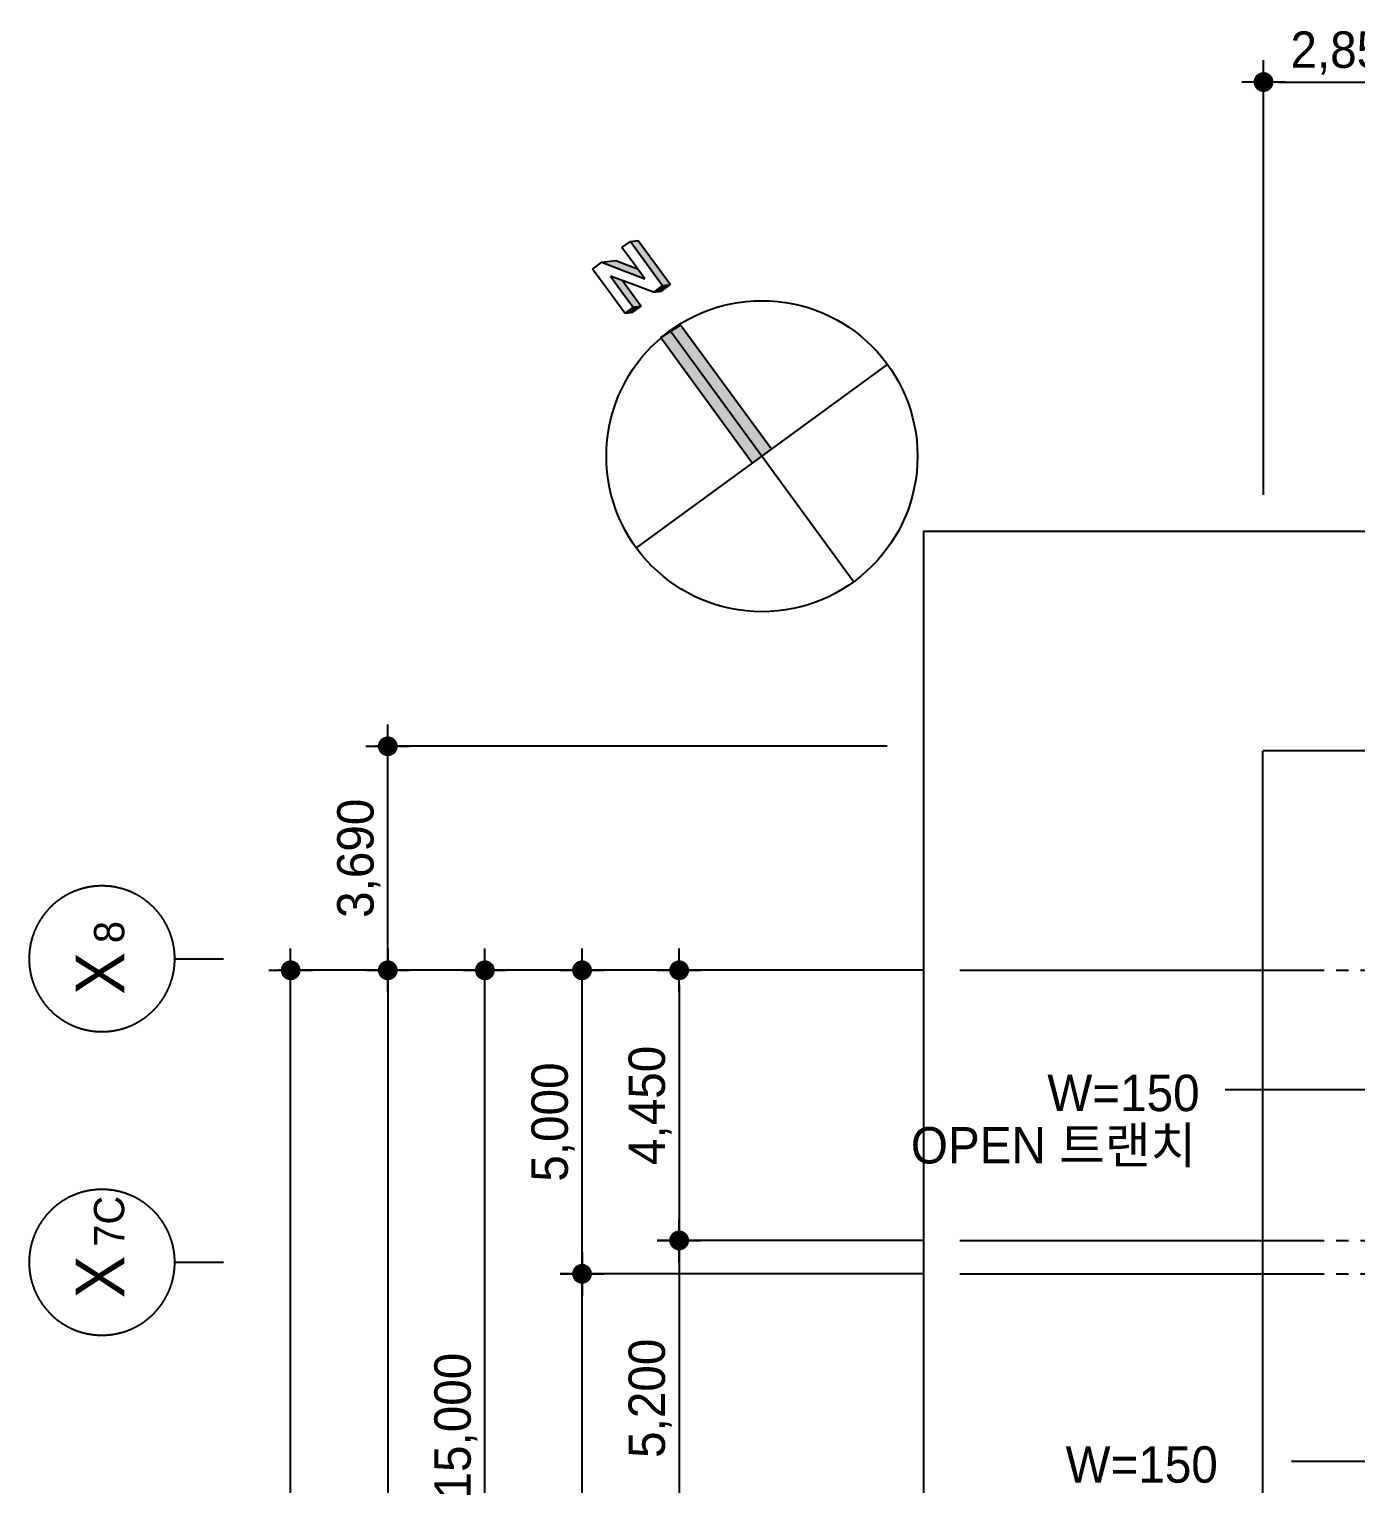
# Model space of a CAD drawing. Extents: x 13827183 to 13983685, y -1862231 to -1752052.
# Drawn here: x 13827274 to 13849131, y -1783737 to -1759773 of the extents above; entities that cross this region are included whole.
import ezdxf

# ---------------------------------------------------------------- set-up
doc = ezdxf.new("R2010")
doc.units = 0
doc.header["$LTSCALE"] = 100
doc.header["$MEASUREMENT"] = 0
doc.header["$PDSIZE"] = -10
doc.linetypes.add('CEN', pattern=[66, 60, -2, 2, -2])
doc.layers.get('0').update_dxf_attribs({"linetype": 'CONTINUOUS'})
doc.layers.get('Defpoints').update_dxf_attribs({"linetype": 'CONTINUOUS'})
for name, color, linetype in [('AXIS', 7, 'CEN'), ('CEN', 1, 'CEN'), ('DIM', 7, 'CONTINUOUS'), ('SY2', 7, 'CONTINUOUS'), ('TEXT1', 7, 'CONTINUOUS')]:
    doc.layers.add(name, color=color, linetype=linetype)
doc.styles.add('굴림', font='H2HDRM.TTF')
doc.styles.add('돋음', font='Dotum.ttf', dxfattribs={"height": 3})
doc.dimstyles.new('DIM50', dxfattribs={"dimscale": 50, "dimtxt": 3, "dimasz": 1.2, "dimexe": 1, "dimexo": 1, "dimgap": 0.6, "dimtad": 1, "dimdec": 4, "dimzin": 0, "dimdsep": 46, "dimlunit": 6, "dimtxsty": '굴림', "dimblk": 'DOTT', "dimcen": 0.09, "dimadec": 0, "dimazin": 0, "dimtfac": 1, "dimtdec": 4, "dimtofl": 0, "dimtmove": 2, "dimatfit": 2, "dimldrblk": 'DOTT', "dimfxl": 1, "dimtolj": 1, "dimtzin": 0, "dimarcsym": 0})

# ---------------------------------------------------------------- blocks, each defined once
blk = doc.blocks.new('DOTT')
for p, q in [((0, 1.5), (0, -1.5)), ((-1.5, 0), (1.5, 0))]:
    blk.add_line(p, q)
at = {"color": 6, "const_width": 0.68}
blk.add_lwpolyline([(-0.34, 0, 1), (0.34, 0, 1)], format="xyb", close=True, dxfattribs=at)
blk = doc.blocks.new('*D20')
at = {"layer": 'Defpoints', "color": 0, "lineweight": -3}
for p in [(13834783, -1775277), (13842607, -1775277), (13842607, -1790277)]:
    blk.add_point(p, dxfattribs=at)
at = {"layer": 'DIM', "color": 7, "lineweight": -2}
for p, q in [((13842007, -1775277), (13834583, -1775277)), ((13834783, -1790037), (13834783, -1775517)), ((13842007, -1790277), (13834583, -1790277))]:
    blk.add_line(p, q, dxfattribs=at)
at = {"layer": 'DIM', "color": 7, "lineweight": -2, "xscale": 240, "yscale": 240, "zscale": 240}
for p, rotation in [((13834783, -1775277), 90), ((13834783, -1790277), 270)]:
    blk.add_blockref('DOTT', p, dxfattribs=dict(at, rotation=rotation))
at = {"layer": 'DIM', "color": 3, "insert": (13834305, -1782777), "char_height": 600, "attachment_point": 5, "rotation": 90, "style": '굴림'}
blk.add_mtext('\\A1;15,000', dxfattribs=at)
blk = doc.blocks.new('*D29')
at = {"layer": 'Defpoints', "color": 0, "lineweight": -3}
for p in [(13850460, -1760645), (13847610, -1768046), (13850460, -1768046)]:
    blk.add_point(p, dxfattribs=at)
at = {"layer": 'DIM', "color": 7, "lineweight": -2}
for p, q in [((13847610, -1767446), (13847610, -1760445)), ((13847850, -1760645), (13850220, -1760645)), ((13850460, -1767446), (13850460, -1760445))]:
    blk.add_line(p, q, dxfattribs=at)
at = {"layer": 'DIM', "color": 7, "lineweight": -2, "xscale": 240, "yscale": 240, "zscale": 240, "rotation": 180}
blk.add_blockref('DOTT', (13847610, -1760645), dxfattribs=at)
at = {"layer": 'DIM', "color": 7, "lineweight": -2, "xscale": 240, "yscale": 240, "zscale": 240}
blk.add_blockref('DOTT', (13850460, -1760645), dxfattribs=at)
at = {"layer": 'DIM', "color": 3, "insert": (13849035, -1760167), "char_height": 600, "attachment_point": 5, "style": '굴림'}
blk.add_mtext('\\A1;2,850', dxfattribs=at)
blk = doc.blocks.new('*D30')
at = {"layer": 'Defpoints', "color": 0, "lineweight": -3}
for p in [(13831583, -1775277), (13842607, -1775277), (13842607, -1844977)]:
    blk.add_point(p, dxfattribs=at)
at = {"layer": 'DIM', "color": 7, "lineweight": -2}
for p, q in [((13842007, -1775277), (13831383, -1775277)), ((13831583, -1844737), (13831583, -1775517)), ((13842007, -1844977), (13831383, -1844977))]:
    blk.add_line(p, q, dxfattribs=at)
at = {"layer": 'DIM', "color": 7, "lineweight": -2, "xscale": 240, "yscale": 240, "zscale": 240}
for p, rotation in [((13831583, -1775277), 90), ((13831583, -1844977), 270)]:
    blk.add_blockref('DOTT', p, dxfattribs=dict(at, rotation=rotation))
at = {"layer": 'DIM', "color": 3, "insert": (13831105, -1810127), "char_height": 600, "attachment_point": 5, "rotation": 90, "style": '굴림'}
blk.add_mtext('\\A1;69,700', dxfattribs=at)
blk = doc.blocks.new('*D31')
at = {"layer": 'Defpoints', "color": 0, "lineweight": -3}
for p in [(13833183, -1771587), (13842007, -1771587), (13842607, -1775277)]:
    blk.add_point(p, dxfattribs=at)
at = {"layer": 'DIM', "color": 7, "lineweight": -2}
for p, q in [((13841407, -1771587), (13832983, -1771587)), ((13833183, -1775037), (13833183, -1771827)), ((13842007, -1775277), (13832983, -1775277))]:
    blk.add_line(p, q, dxfattribs=at)
at = {"layer": 'DIM', "color": 7, "lineweight": -2, "xscale": 240, "yscale": 240, "zscale": 240}
for p, rotation in [((13833183, -1771587), 90), ((13833183, -1775277), 270)]:
    blk.add_blockref('DOTT', p, dxfattribs=dict(at, rotation=rotation))
at = {"layer": 'DIM', "color": 3, "insert": (13832705, -1773432), "char_height": 600, "attachment_point": 5, "rotation": 90, "style": '굴림'}
blk.add_mtext('\\A1;3,690', dxfattribs=at)
blk = doc.blocks.new('BOMBOM_S')
at = {"color": 7}
blk.add_line((0, 0.4), (0, 0), dxfattribs=at)
blk.add_lwpolyline([(-0.6, 1, 1), (0.6, 1, 1), (-0.6, 1, 1)], format="xyb", dxfattribs=at)
at = {"color": 1, "style": '돋음'}
for tag, p, height in [('X', (-0.295, 0.816), 0.4), ('N', (0.129, 0.816), 0.25)]:
    blk.add_attdef(tag, p, '', height=height, dxfattribs=at)
blk = doc.blocks.new('*D39')
at = {"layer": 'Defpoints', "color": 0, "lineweight": -3}
for p in [(13836383, -1780277), (13842607, -1780277), (13842607, -1790277)]:
    blk.add_point(p, dxfattribs=at)
at = {"layer": 'DIM', "color": 7, "lineweight": -2}
for p, q in [((13842007, -1780277), (13836183, -1780277)), ((13836383, -1790037), (13836383, -1780517)), ((13842007, -1790277), (13836183, -1790277))]:
    blk.add_line(p, q, dxfattribs=at)
at = {"layer": 'DIM', "color": 7, "lineweight": -2, "xscale": 240, "yscale": 240, "zscale": 240}
for p, rotation in [((13836383, -1780277), 90), ((13836383, -1790277), 270)]:
    blk.add_blockref('DOTT', p, dxfattribs=dict(at, rotation=rotation))
at = {"layer": 'DIM', "color": 3, "insert": (13835905, -1785277), "char_height": 600, "attachment_point": 5, "rotation": 90, "style": '굴림'}
blk.add_mtext('\\A1;10,000', dxfattribs=at)
blk = doc.blocks.new('*D40')
at = {"layer": 'Defpoints', "color": 0, "lineweight": -3}
for p in [(13836383, -1775277), (13842607, -1775277), (13842607, -1780277)]:
    blk.add_point(p, dxfattribs=at)
at = {"layer": 'DIM', "color": 7, "lineweight": -2}
for p, q in [((13842007, -1775277), (13836183, -1775277)), ((13836383, -1780037), (13836383, -1775517)), ((13842007, -1780277), (13836183, -1780277))]:
    blk.add_line(p, q, dxfattribs=at)
at = {"layer": 'DIM', "color": 7, "lineweight": -2, "xscale": 240, "yscale": 240, "zscale": 240}
for p, rotation in [((13836383, -1775277), 90), ((13836383, -1780277), 270)]:
    blk.add_blockref('DOTT', p, dxfattribs=dict(at, rotation=rotation))
at = {"layer": 'DIM', "color": 3, "insert": (13835905, -1777777), "char_height": 600, "attachment_point": 5, "rotation": 90, "style": '굴림'}
blk.add_mtext('\\A1;5,000', dxfattribs=at)
blk = doc.blocks.new('*D43')
at = {"layer": 'Defpoints', "color": 0, "lineweight": -3}
for p in [(13842607, -1775277), (13833183, -1824377), (13842607, -1824377)]:
    blk.add_point(p, dxfattribs=at)
at = {"layer": 'DIM', "color": 7, "lineweight": -2}
for p, q in [((13842007, -1775277), (13832983, -1775277)), ((13833183, -1775517), (13833183, -1824137)), ((13842007, -1824377), (13832983, -1824377))]:
    blk.add_line(p, q, dxfattribs=at)
at = {"layer": 'DIM', "color": 7, "lineweight": -2, "xscale": 240, "yscale": 240, "zscale": 240}
for p, rotation in [((13833183, -1775277), 90), ((13833183, -1824377), 270)]:
    blk.add_blockref('DOTT', p, dxfattribs=dict(at, rotation=rotation))
at = {"layer": 'DIM', "color": 3, "insert": (13832705, -1799827), "char_height": 600, "attachment_point": 5, "rotation": 90, "style": '굴림'}
blk.add_mtext('\\A1;49,100', dxfattribs=at)
blk = doc.blocks.new('방위-1')
at = {"layer": 'SY2'}
blk.add_hatch(color=256, dxfattribs=at).paths.add_polyline_path([(1079, 670), (978, 834), (-57, 78), (57, -78)])
for p, q in [((1358, 1261), (1541, 1395)), ((1358, 1261), (1541, 1395)), ((1597, 1318), (1530, 1142)), ((1597, 1318), (1530, 1142)), ((1541, 1395), (1597, 1318)), ((1541, 1395), (1597, 1318)), ((1597, 1318), (1613, 1204)), ((1597, 1318), (1613, 1204)), ((1177, 1129), (1358, 1261)), ((1177, 1129), (1358, 1261)), ((1483, 1247), (1355, 1153)), ((1483, 1247), (1355, 1153)), ((1417, 1069), (1483, 1247)), ((1417, 1069), (1483, 1247)), ((1613, 1204), (1544, 1026)), ((1613, 1204), (1544, 1026)), ((1228, 1060), (1177, 1129)), ((1177, 1129), (1186, 1064)), ((1228, 1060), (1177, 1129)), ((1177, 1129), (1186, 1064)), ((1355, 1153), (1228, 1060)), ((1355, 1153), (1228, 1060)), ((1447, 1149), (1236, 995)), ((1447, 1149), (1236, 995)), ((1530, 1142), (1462, 966)), ((1530, 1142), (1462, 966)), ((1768, 1084), (1588, 952)), ((1768, 1084), (1588, 952)), ((1590, 1059), (1718, 1153)), ((1590, 1059), (1718, 1153)), ((1718, 1153), (1768, 1084)), ((1718, 1153), (1768, 1084)), ((1768, 1084), (1777, 1019)), ((1768, 1084), (1777, 1019)), ((-756, 1034), (756, -1034)), ((1186, 1064), (1236, 995)), ((1186, 1064), (1236, 995)), ((1228, 1060), (1236, 995)), ((1228, 1060), (1236, 995)), ((1350, 893), (1417, 1069)), ((1350, 893), (1417, 1069)), ((1777, 1019), (1413, 753)), ((1777, 1019), (1413, 753)), ((1462, 966), (1590, 1059)), ((1462, 966), (1590, 1059)), ((1405, 818), (1350, 893)), ((1350, 893), (1359, 828)), ((1405, 818), (1350, 893)), ((1350, 893), (1359, 828)), ((1588, 952), (1405, 818)), ((1588, 952), (1405, 818)), ((1034, 756), (-1034, -756)), ((1359, 828), (1413, 753)), ((1359, 828), (1413, 753)), ((1405, 818), (1413, 753)), ((1405, 818), (1413, 753))]:
    blk.add_line(p, q, dxfattribs=at)
blk.add_lwpolyline([(-57, 78), (57, -78), (1079, 670), (978, 834)], close=True, dxfattribs=at)
blk.add_circle((0, 0), 1281, dxfattribs=at)
for points in [[(1597, 1318), (1613, 1204), (1462, 966)], [(1597, 1318), (1613, 1204), (1462, 966)], [(1483, 1247), (1447, 1149), (1228, 1060)], [(1483, 1247), (1447, 1149), (1228, 1060)], [(1613, 1204), (1544, 1026), (1462, 966)], [(1613, 1204), (1544, 1026), (1462, 966)], [(1177, 1129), (1228, 1060), (1186, 1064)], [(1177, 1129), (1228, 1060), (1186, 1064)], [(1447, 1149), (1228, 1060), (1236, 995)], [(1447, 1149), (1228, 1060), (1236, 995)], [(1413, 753), (1405, 818), (1768, 1084)], [(1413, 753), (1405, 818), (1768, 1084)], [(1768, 1084), (1777, 1019), (1413, 753)], [(1768, 1084), (1777, 1019), (1413, 753)], [(1186, 1064), (1236, 995), (1228, 1060)], [(1186, 1064), (1236, 995), (1228, 1060)], [(1350, 893), (1405, 818), (1359, 828)], [(1350, 893), (1405, 818), (1359, 828)], [(1405, 818), (1413, 753), (1359, 828)], [(1405, 818), (1413, 753), (1359, 828)]]:
    blk.add_solid(points, dxfattribs=at)
blk = doc.blocks.new('*D71')
at = {"layer": 'Defpoints', "color": 0, "lineweight": -3}
for p in [(13842607, -1775277), (13837983, -1779727), (13842607, -1779727)]:
    blk.add_point(p, dxfattribs=at)
at = {"layer": 'DIM', "color": 7, "lineweight": -2}
for p, q in [((13842007, -1775277), (13837783, -1775277)), ((13837983, -1775517), (13837983, -1779487)), ((13842007, -1779727), (13837783, -1779727))]:
    blk.add_line(p, q, dxfattribs=at)
at = {"layer": 'DIM', "color": 7, "lineweight": -2, "xscale": 240, "yscale": 240, "zscale": 240}
for p, rotation in [((13837983, -1775277), 90), ((13837983, -1779727), 270)]:
    blk.add_blockref('DOTT', p, dxfattribs=dict(at, rotation=rotation))
at = {"layer": 'DIM', "color": 3, "insert": (13837505, -1777502), "char_height": 600, "attachment_point": 5, "rotation": 90, "style": '굴림'}
blk.add_mtext('\\A1;4,450', dxfattribs=at)
blk = doc.blocks.new('*D98')
at = {"layer": 'Defpoints', "color": 0, "lineweight": -3}
for p in [(13842607, -1779727), (13837983, -1784927), (13842607, -1784927)]:
    blk.add_point(p, dxfattribs=at)
at = {"layer": 'DIM', "color": 7, "lineweight": -2}
for p, q in [((13842007, -1779727), (13837783, -1779727)), ((13837983, -1779967), (13837983, -1784687)), ((13842007, -1784927), (13837783, -1784927))]:
    blk.add_line(p, q, dxfattribs=at)
at = {"layer": 'DIM', "color": 7, "lineweight": -2, "xscale": 240, "yscale": 240, "zscale": 240}
for p, rotation in [((13837983, -1779727), 90), ((13837983, -1784927), 270)]:
    blk.add_blockref('DOTT', p, dxfattribs=dict(at, rotation=rotation))
at = {"layer": 'DIM', "color": 3, "insert": (13837505, -1782327), "char_height": 600, "attachment_point": 5, "rotation": 90, "style": '굴림'}
blk.add_mtext('\\A1;5,200', dxfattribs=at)

msp = doc.modelspace()

# ---------------------------------------------------------------- linework, layer by layer
at = {"color": 2}
for p, q in [((13926371.79893, -1771845.72875), (13847599.98856, -1771659.67016)), ((13847599.98856, -1852077.37395), (13847599.98856, -1771669.48029))]:
    msp.add_line(p, q, dxfattribs=at)
at = {"layer": 'CEN', "linetype": 'CEN'}
for p, q in [((13842606.80992, -1775277.37395), (13938970.80992, -1775277.37395)), ((13842606.80992, -1779727.37395), (13863342.07158, -1779727.37395)), ((13842606.80992, -1780277.37395), (13938970.80992, -1780277.37395))]:
    msp.add_line(p, q, dxfattribs=at)
at = {"layer": 'Defpoints', "color": 76}
for q in [(13842006.80992, -1852077.37395), (13938970.80992, -1768045.95467)]:
    msp.add_line((13842006.80992, -1768045.95467), q, dxfattribs=at)
at = {"layer": 'TEXT1'}
for p, q in [((13850986.71328, -1777247.28783), (13846979.98774, -1777247.28783)), ((13851059.80992, -1783367.28783), (13848072.07158, -1783367.28783))]:
    msp.add_line(p, q, dxfattribs=at)

# ---------------------------------------------------------------- block references
at = {"layer": 'AXIS', "xscale": 2000, "yscale": 2000, "zscale": 2000, "rotation": 90}
for p, values in [((13830473.95654, -1775087.37395), {'X': 'X', 'N': '8'}), ((13830473.95654, -1780087.37395), {'X': 'X', 'N': '7C'})]:
    msp.add_blockref('BOMBOM_S', p, dxfattribs=at).add_auto_attribs(values)
at = {"layer": 'SY2', "xscale": 2, "yscale": 2, "zscale": 2, "rotation": 90}
msp.add_blockref('방위-1', (13839346.83521, -1766808.65995), dxfattribs=at)

# ---------------------------------------------------------------- texts
at = {"layer": 'TEXT1', "style": '돋음'}
for s, p in [('W=150', (13844048.07158, -1777597.28783)), ('OPEN 트랜치', (13841800.22982, -1778459.25374)), ('W=150', (13844348.07158, -1783717.28783))]:
    msp.add_text(s, height=600, dxfattribs=at).set_placement(p)

# ---------------------------------------------------------------- dimensions: what is measured, and where the dimension line sits
at = {"layer": 'DIM'}
dim = msp.add_linear_dim(base=(13850459.80992, -1760644.95467), p1=(13847609.80992, -1768045.95467), p2=(13850459.80992, -1768045.95467), dimstyle='DIM50', override={"dimscale": 200, "dimexo": 3}, dxfattribs=at)
dim.commit()
dim.dimension.update_dxf_attribs({"geometry": '*D29', "text_midpoint": (13849034.80992, -1760166.87822)})
for base, p1, p2, picture, middle in [((13833182.80992, -1771587.37395), (13842606.80992, -1775277.37395), (13842006.80992, -1771587.37395), '*D31', (13832704.73347, -1773432.37395)), ((13831582.8099167496, -1775277.373948659), (13842606.8099167496, -1844977.373948659), (13842606.8099167496, -1775277.373948659), '*D30', (13831104.7334679198, -1810127.373948657)), ((13833182.80992, -1824377.37395), (13842606.80992, -1775277.37395), (13842606.80992, -1824377.37395), '*D43', (13832705.4733, -1799827.37395)), ((13834782.80992, -1775277.37395), (13842606.80992, -1790277.37395), (13842606.80992, -1775277.37395), '*D20', (13834305.4733, -1782777.37395)), ((13836382.80992, -1775277.37395), (13842606.80992, -1780277.37395), (13842606.80992, -1775277.37395), '*D40', (13835905.4733, -1777777.37395)), ((13837982.80992, -1779727.37395), (13842606.80992, -1775277.37395), (13842606.80992, -1779727.37395), '*D71', (13837505.4733, -1777502.37395)), ((13837982.80992, -1784927.37395), (13842606.80992, -1779727.37395), (13842606.80992, -1784927.37395), '*D98', (13837504.73347, -1782327.37395)), ((13836382.80992, -1780277.37395), (13842606.80992, -1790277.37395), (13842606.80992, -1780277.37395), '*D39', (13835905.4733, -1785277.37395))]:
    dim = msp.add_linear_dim(base=base, p1=p1, p2=p2, angle=90, dimstyle='DIM50', override={"dimscale": 200, "dimexo": 3}, dxfattribs=at)
    dim.commit()
    dim.dimension.update_dxf_attribs({"geometry": picture, "text_midpoint": middle})

doc.saveas('drawing.dxf')
